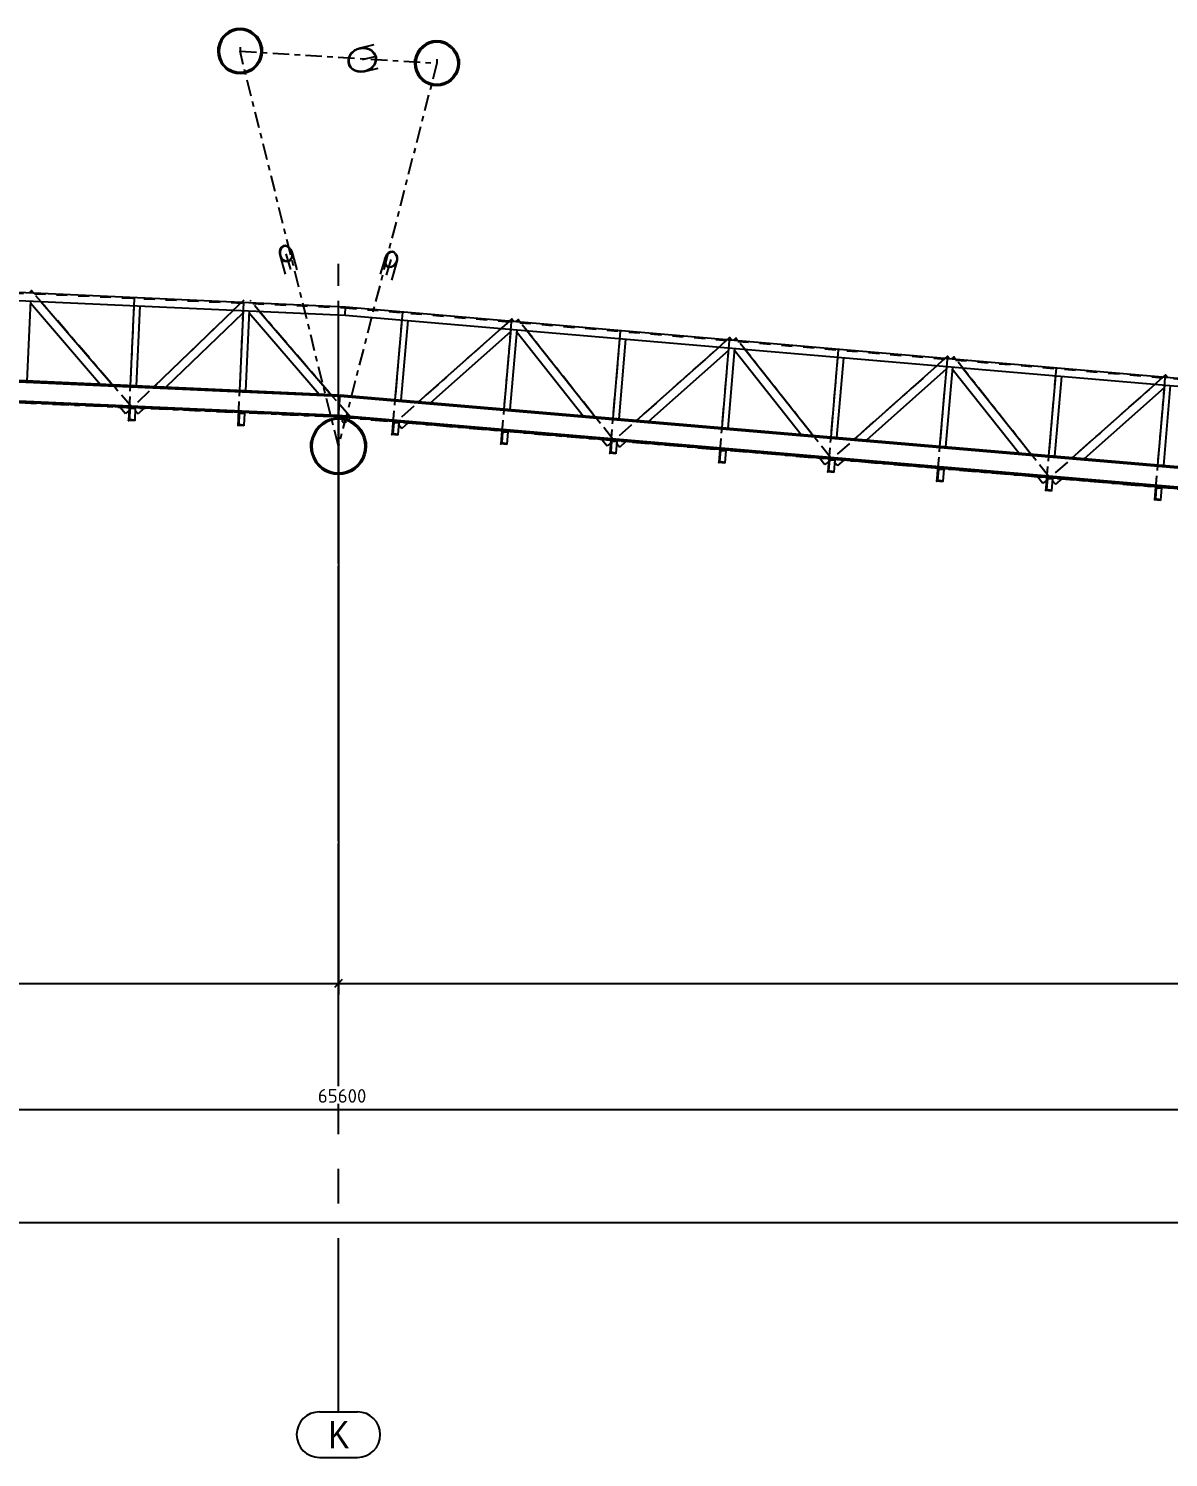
# Model space of a CAD drawing. Header units: millimetres. Extents: x 2368 to 8313, y 7493 to 11698.
# Drawn here: x 5815.9 to 6024.4, y 9618.8 to 9880.2 of the extents above; entities that cross this region are included whole.
import ezdxf

# ---------------------------------------------------------------- set-up
doc = ezdxf.new("R2010")
doc.units = ezdxf.units.MM
for name, pattern in [('CENTER', [50.8, 31.75, -6.35, 6.35, -6.35]), ('XKITLINE00', [0]), ('XKITLINE02', [4, 2, -2]), ('XKITLINE03', [6, 3, -1, 1, -1])]:
    doc.linetypes.add(name, pattern=pattern)
doc.styles.add('ARIAL_NARROW', font='ARIALN.TTF')
doc.styles.add('ISOCPEUR', font='isocpeur.ttf')

msp = doc.modelspace()

# ---------------------------------------------------------------- linework, layer by layer
at = {"color": 8, "linetype": 'XKITLINE00'}
for p, q in [((5851.478, 9878.7028), (5851.0721, 9878.1133)), ((5851.6588, 9878.5485), (5851.2765, 9877.9933)), ((5851.9784, 9879.2117), (5851.478, 9878.7028)), ((5852.1301, 9879.0278), (5851.6588, 9878.5485)), ((5852.5582, 9879.6245), (5851.9784, 9879.2117)), ((5852.6762, 9879.4166), (5852.1301, 9879.0278)), ((5853.1996, 9879.9286), (5852.5582, 9879.6245)), ((5853.2803, 9879.7031), (5852.6762, 9879.4166)), ((5853.8832, 9880.1149), (5853.1996, 9879.9286)), ((5853.9241, 9879.8786), (5853.2803, 9879.7031)), ((5854.5882, 9880.1776), (5853.8832, 9880.1149)), ((5854.5882, 9879.9376), (5853.9241, 9879.8786)), ((5855.2932, 9880.1149), (5854.5882, 9880.1776)), ((5855.2522, 9879.8786), (5854.5882, 9879.9376)), ((5855.8961, 9879.7031), (5855.2522, 9879.8786)), ((5855.9768, 9879.9286), (5855.2932, 9880.1149)), ((5856.5002, 9879.4166), (5855.8961, 9879.7031)), ((5856.6182, 9879.6245), (5855.9768, 9879.9286)), ((5857.0462, 9879.0278), (5856.5002, 9879.4166)), ((5857.1979, 9879.2117), (5856.6182, 9879.6245)), ((5857.0462, 9879.0278), (5857.5175, 9878.5485)), ((5857.1979, 9879.2117), (5857.6983, 9878.7028)), ((5857.5175, 9878.5485), (5857.8998, 9877.9933)), ((5857.6983, 9878.7028), (5858.1042, 9878.1133)), ((5850.5282, 9876.7882), (5850.5282, 9876.0489)), ((5850.5898, 9876.7658), (5850.5282, 9876.0489)), ((5850.5282, 9876.0489), (5850.5898, 9875.3319)), ((5850.773, 9877.461), (5850.5898, 9876.7658)), ((5850.8223, 9876.7241), (5850.7642, 9876.0489)), ((5850.7642, 9876.0489), (5850.8223, 9875.3736)), ((5851.0721, 9878.1133), (5850.773, 9877.461)), ((5850.9948, 9877.3789), (5850.8223, 9876.7241)), ((5851.2765, 9877.9933), (5850.9948, 9877.3789)), ((5857.8998, 9877.9933), (5858.1816, 9877.3789)), ((5858.1042, 9878.1133), (5858.4033, 9877.461)), ((5858.1816, 9877.3789), (5858.3541, 9876.7241)), ((5858.3541, 9876.7241), (5858.4122, 9876.0489)), ((5858.4122, 9876.0489), (5858.3541, 9875.3736)), ((5858.4033, 9877.461), (5858.5865, 9876.7658)), ((5858.5865, 9876.7658), (5858.6482, 9876.0489)), ((5858.6482, 9876.0489), (5858.5865, 9875.3319)), ((5858.6482, 9876.7882), (5858.6482, 9876.0489)), ((5875.0489, 9875.8167), (5874.7023, 9875.3967)), ((5875.1347, 9875.7535), (5874.804, 9875.3527)), ((5875.4897, 9876.1673), (5875.0489, 9875.8167)), ((5875.5554, 9876.0881), (5875.1347, 9875.7535)), ((5876.0027, 9876.4309), (5875.4897, 9876.1673)), ((5876.0449, 9876.3397), (5875.5554, 9876.0881)), ((5876.562, 9876.5944), (5876.0027, 9876.4309)), ((5876.5787, 9876.4957), (5876.0449, 9876.3397)), ((5879.057, 9877.2145), (5876.562, 9876.5944)), ((5877.1397, 9876.6495), (5876.562, 9876.5944)), ((5877.1301, 9876.5483), (5876.5787, 9876.4957)), ((5877.6713, 9876.4949), (5877.1301, 9876.5483)), ((5877.7069, 9876.5935), (5877.1397, 9876.6495)), ((5878.1753, 9876.3381), (5877.6713, 9876.4949)), ((5878.2349, 9876.4292), (5877.7069, 9876.5935)), ((5878.6167, 9876.0858), (5878.1753, 9876.3381)), ((5878.6975, 9876.1648), (5878.2349, 9876.4292)), ((5878.9734, 9875.7506), (5878.6167, 9876.0858)), ((5879.0713, 9875.8136), (5878.6975, 9876.1648)), ((5878.9734, 9875.7506), (5879.2276, 9875.3493)), ((5879.0713, 9875.8136), (5879.3376, 9875.3932)), ((5887.0721, 9875.8858), (5886.773, 9875.2337)), ((5887.2765, 9875.7658), (5886.9948, 9875.1517)), ((5887.478, 9876.4751), (5887.0721, 9875.8858)), ((5887.6588, 9876.3209), (5887.2765, 9875.7658)), ((5887.9784, 9876.9838), (5887.478, 9876.4751)), ((5888.1301, 9876.8), (5887.6588, 9876.3209)), ((5888.5582, 9877.3965), (5887.9784, 9876.9838)), ((5888.6762, 9877.1887), (5888.1301, 9876.8)), ((5889.1996, 9877.7005), (5888.5582, 9877.3965)), ((5889.2803, 9877.4751), (5888.6762, 9877.1887)), ((5889.8832, 9877.8867), (5889.1996, 9877.7005)), ((5889.9241, 9877.6505), (5889.2803, 9877.4751)), ((5890.5882, 9877.9494), (5889.8832, 9877.8867)), ((5890.5882, 9877.7095), (5889.9241, 9877.6505)), ((5891.2932, 9877.8867), (5890.5882, 9877.9494)), ((5891.2522, 9877.6505), (5890.5882, 9877.7095)), ((5891.8961, 9877.4751), (5891.2522, 9877.6505)), ((5891.9768, 9877.7005), (5891.2932, 9877.8867)), ((5892.5002, 9877.1887), (5891.8961, 9877.4751)), ((5892.6182, 9877.3965), (5891.9768, 9877.7005)), ((5893.0462, 9876.8), (5892.5002, 9877.1887)), ((5893.1979, 9876.9838), (5892.6182, 9877.3965)), ((5893.0462, 9876.8), (5893.5175, 9876.3209)), ((5893.1979, 9876.9838), (5893.6983, 9876.4751)), ((5893.5175, 9876.3209), (5893.8998, 9875.7658)), ((5893.6983, 9876.4751), (5894.1042, 9875.8858)), ((5893.8998, 9875.7658), (5894.1816, 9875.1517)), ((5894.1042, 9875.8858), (5894.4033, 9875.2337)), ((5850.5898, 9875.3319), (5850.773, 9874.6367)), ((5850.773, 9874.6367), (5851.0721, 9873.9845)), ((5850.8223, 9875.3736), (5850.9948, 9874.7188)), ((5850.9948, 9874.7188), (5851.2765, 9874.1045)), ((5851.0721, 9873.9845), (5851.478, 9873.3949)), ((5851.2765, 9874.1045), (5851.6588, 9873.5492)), ((5851.478, 9873.3949), (5851.9784, 9872.886)), ((5851.6588, 9873.5492), (5852.1301, 9873.0699)), ((5852.6762, 9872.6811), (5852.1301, 9873.0699)), ((5857.0462, 9873.0699), (5856.5002, 9872.6811)), ((5857.5175, 9873.5492), (5857.0462, 9873.0699)), ((5857.6983, 9873.3949), (5857.1979, 9872.886)), ((5857.8998, 9874.1045), (5857.5175, 9873.5492)), ((5858.1042, 9873.9845), (5857.6983, 9873.3949)), ((5858.1816, 9874.7188), (5857.8998, 9874.1045)), ((5858.4033, 9874.6367), (5858.1042, 9873.9845)), ((5858.3541, 9875.3736), (5858.1816, 9874.7188)), ((5858.5865, 9875.3319), (5858.4033, 9874.6367)), ((5874.4673, 9874.9284), (5874.3558, 9874.4353)), ((5874.3558, 9874.4353), (5874.3732, 9873.9422)), ((5874.3732, 9873.9422), (5874.5187, 9873.4736)), ((5874.7023, 9875.3967), (5874.4673, 9874.9284)), ((5874.5797, 9874.9058), (5874.4732, 9874.4353)), ((5874.4732, 9874.4353), (5874.4899, 9873.9646)), ((5874.4899, 9873.9646), (5874.6287, 9873.5174)), ((5874.5187, 9873.4736), (5874.7851, 9873.0532)), ((5874.804, 9875.3527), (5874.5797, 9874.9058)), ((5874.6287, 9873.5174), (5874.8829, 9873.1162)), ((5875.1589, 9872.7019), (5874.7851, 9873.0532)), ((5875.2397, 9872.781), (5874.8829, 9873.1162)), ((5878.7217, 9873.1132), (5878.301, 9872.7787)), ((5878.8075, 9873.0501), (5878.3666, 9872.6995)), ((5879.0524, 9873.514), (5878.7217, 9873.1132)), ((5879.1541, 9873.47), (5878.8075, 9873.0501)), ((5879.2767, 9873.9609), (5879.0524, 9873.514)), ((5879.389, 9873.9383), (5879.1541, 9873.47)), ((5879.2276, 9875.3493), (5879.3665, 9874.9022)), ((5879.3831, 9874.4315), (5879.2767, 9873.9609)), ((5879.3376, 9875.3932), (5879.4832, 9874.9246)), ((5879.3665, 9874.9022), (5879.3831, 9874.4315)), ((5879.5006, 9874.4314), (5879.389, 9873.9383)), ((5879.4832, 9874.9246), (5879.5006, 9874.4314)), ((5886.5282, 9874.5538), (5886.5282, 9873.8221)), ((5886.5898, 9874.5388), (5886.5282, 9873.8221)), ((5886.5282, 9873.8221), (5886.5898, 9873.1053)), ((5886.773, 9875.2337), (5886.5898, 9874.5388)), ((5886.5898, 9873.1053), (5886.773, 9872.4104)), ((5886.8223, 9874.4971), (5886.7642, 9873.8221)), ((5886.7642, 9873.8221), (5886.8223, 9873.147)), ((5886.9948, 9875.1517), (5886.8223, 9874.4971)), ((5886.8223, 9873.147), (5886.9948, 9872.4925)), ((5894.1816, 9875.1517), (5894.3541, 9874.4971)), ((5894.3541, 9873.147), (5894.1816, 9872.4925)), ((5894.3541, 9874.4971), (5894.4122, 9873.8221)), ((5894.4122, 9873.8221), (5894.3541, 9873.147)), ((5894.4033, 9875.2337), (5894.5865, 9874.5388)), ((5894.5865, 9873.1053), (5894.4033, 9872.4104)), ((5894.5865, 9874.5388), (5894.6482, 9873.8221)), ((5894.6482, 9873.8221), (5894.5865, 9873.1053)), ((5894.6482, 9874.5538), (5894.6482, 9873.8221)), ((5852.5582, 9872.4732), (5851.9784, 9872.886)), ((5853.1996, 9872.1691), (5852.5582, 9872.4732)), ((5853.2803, 9872.3946), (5852.6762, 9872.6811)), ((5853.8832, 9871.9828), (5853.1996, 9872.1691)), ((5853.9241, 9872.2192), (5853.2803, 9872.3946)), ((5854.5882, 9871.9201), (5853.8832, 9871.9828)), ((5854.5882, 9872.1601), (5853.9241, 9872.2192)), ((5855.2522, 9872.2192), (5854.5882, 9872.1601)), ((5855.2932, 9871.9828), (5854.5882, 9871.9201)), ((5855.8961, 9872.3946), (5855.2522, 9872.2192)), ((5855.9768, 9872.1691), (5855.2932, 9871.9828)), ((5856.5002, 9872.6811), (5855.8961, 9872.3946)), ((5856.6182, 9872.4732), (5855.9768, 9872.1691)), ((5857.1979, 9872.886), (5856.6182, 9872.4732)), ((5875.6214, 9872.4375), (5875.1589, 9872.7019)), ((5875.6811, 9872.5287), (5875.2397, 9872.781)), ((5876.1495, 9872.2732), (5875.6214, 9872.4375)), ((5876.1851, 9872.3719), (5875.6811, 9872.5287)), ((5876.7166, 9872.2172), (5876.1495, 9872.2732)), ((5876.7263, 9872.3184), (5876.1851, 9872.3719)), ((5877.2943, 9872.2723), (5876.7166, 9872.2172)), ((5877.2776, 9872.371), (5876.7263, 9872.3184)), ((5877.8114, 9872.527), (5877.2776, 9872.371)), ((5879.7893, 9872.8925), (5877.2943, 9872.2723)), ((5877.8537, 9872.4358), (5877.2943, 9872.2723)), ((5878.301, 9872.7787), (5877.8114, 9872.527)), ((5878.3666, 9872.6995), (5877.8537, 9872.4358)), ((5886.773, 9872.4104), (5887.0721, 9871.7584)), ((5886.9948, 9872.4925), (5887.2765, 9871.8783)), ((5887.0721, 9871.7584), (5887.478, 9871.169)), ((5887.2765, 9871.8783), (5887.6588, 9871.3232)), ((5887.478, 9871.169), (5887.9784, 9870.6603)), ((5887.6588, 9871.3232), (5888.1301, 9870.8441)), ((5888.5582, 9870.2476), (5887.9784, 9870.6603)), ((5888.6762, 9870.4554), (5888.1301, 9870.8441)), ((5889.2803, 9870.169), (5888.6762, 9870.4554)), ((5892.5002, 9870.4554), (5891.8961, 9870.169)), ((5893.0462, 9870.8441), (5892.5002, 9870.4554)), ((5893.1979, 9870.6603), (5892.6182, 9870.2476)), ((5893.5175, 9871.3232), (5893.0462, 9870.8441)), ((5893.6983, 9871.169), (5893.1979, 9870.6603)), ((5893.8998, 9871.8783), (5893.5175, 9871.3232)), ((5894.1042, 9871.7584), (5893.6983, 9871.169)), ((5894.1816, 9872.4925), (5893.8998, 9871.8783)), ((5894.4033, 9872.4104), (5894.1042, 9871.7584)), ((5889.1996, 9869.9436), (5888.5582, 9870.2476)), ((5889.8832, 9869.7574), (5889.1996, 9869.9436)), ((5889.9241, 9869.9937), (5889.2803, 9870.169)), ((5890.5882, 9869.6947), (5889.8832, 9869.7574)), ((5890.5882, 9869.9346), (5889.9241, 9869.9937)), ((5891.2522, 9869.9937), (5890.5882, 9869.9346)), ((5891.2932, 9869.7574), (5890.5882, 9869.6947)), ((5891.8961, 9870.169), (5891.2522, 9869.9937)), ((5891.9768, 9869.9436), (5891.2932, 9869.7574)), ((5892.6182, 9870.2476), (5891.9768, 9869.9436)), ((5861.8368, 9839.4811), (5861.8222, 9839.0245)), ((5861.8222, 9839.0245), (5861.9214, 9838.5637)), ((5861.9638, 9839.8886), (5861.8368, 9839.4811)), ((5861.9174, 9839.446), (5861.9038, 9839.0214)), ((5861.9038, 9839.0214), (5861.9961, 9838.5929)), ((5862.0355, 9839.8249), (5861.9174, 9839.446)), ((5862.1908, 9840.2073), (5861.9638, 9839.8886)), ((5862.2465, 9840.1212), (5862.0355, 9839.8249)), ((5862.4955, 9840.4059), (5862.1908, 9840.2073)), ((5862.5299, 9840.3059), (5862.2465, 9840.1212)), ((5862.8482, 9840.465), (5862.4955, 9840.4059)), ((5862.8578, 9840.3608), (5862.5299, 9840.3059)), ((5863.2142, 9840.3787), (5862.8482, 9840.465)), ((5863.1981, 9840.2806), (5862.8578, 9840.3608)), ((5863.5177, 9840.0732), (5863.1981, 9840.2806)), ((5863.5578, 9840.1556), (5863.2142, 9840.3787)), ((5863.5177, 9840.0732), (5863.785, 9839.7588)), ((5863.5578, 9840.1556), (5863.8454, 9839.8175)), ((5863.785, 9839.7588), (5863.9741, 9839.3682)), ((5863.8454, 9839.8175), (5864.0487, 9839.3975)), ((5863.9741, 9839.3682), (5864.0664, 9838.9397)), ((5864.0487, 9839.3975), (5864.148, 9838.9366)), ((5864.0487, 9839.3975), (5864.9865, 9836.0582)), ((5881.703, 9839.1443), (5881.398, 9838.8388)), ((5881.7372, 9839.058), (5881.4537, 9838.774)), ((5882.0557, 9839.3294), (5881.703, 9839.1443)), ((5882.0652, 9839.2302), (5881.7372, 9839.058)), ((5882.4218, 9839.3762), (5882.0557, 9839.3294)), ((5882.4056, 9839.2738), (5882.0652, 9839.2302)), ((5882.7249, 9839.1843), (5882.4056, 9839.2738)), ((5882.7652, 9839.2801), (5882.4218, 9839.3762)), ((5882.9921, 9838.9707), (5882.7249, 9839.1843)), ((5883.0525, 9839.0503), (5882.7652, 9839.2801)), ((5882.9921, 9838.9707), (5883.1808, 9838.6538)), ((5883.0525, 9839.0503), (5883.2555, 9838.7095)), ((5861.9214, 9838.5637), (5862.8592, 9835.2244)), ((5861.9214, 9838.5637), (5862.1248, 9838.1436)), ((5861.9961, 9838.5929), (5862.1852, 9838.2024)), ((5862.1248, 9838.1436), (5862.4124, 9837.8055)), ((5862.1852, 9838.2024), (5862.4525, 9837.888)), ((5862.756, 9837.5824), (5862.4124, 9837.8055)), ((5862.7721, 9837.6805), (5862.4525, 9837.888)), ((5863.122, 9837.4962), (5862.756, 9837.5824)), ((5863.1124, 9837.6004), (5862.7721, 9837.6805)), ((5863.4403, 9837.6553), (5863.1124, 9837.6004)), ((5863.4747, 9837.5553), (5863.122, 9837.4962)), ((5863.7237, 9837.8399), (5863.4403, 9837.6553)), ((5863.7794, 9837.7538), (5863.4747, 9837.5553)), ((5863.9347, 9838.1362), (5863.7237, 9837.8399)), ((5864.0064, 9838.0725), (5863.7794, 9837.7538)), ((5864.0528, 9838.5152), (5863.9347, 9838.1362)), ((5864.1334, 9838.4801), (5864.0064, 9838.0725)), ((5864.0664, 9838.9397), (5864.0528, 9838.5152)), ((5864.148, 9838.9366), (5864.1334, 9838.4801)), ((5881.1707, 9838.443), (5880.2329, 9835.2269)), ((5881.0433, 9837.9955), (5881.0282, 9837.5403)), ((5881.0282, 9837.5403), (5881.127, 9837.1218)), ((5881.1707, 9838.443), (5881.0433, 9837.9955)), ((5881.1238, 9837.9899), (5881.1098, 9837.5666)), ((5881.1098, 9837.5666), (5881.2017, 9837.1775)), ((5881.2423, 9838.406), (5881.1238, 9837.9899)), ((5881.127, 9837.1218), (5881.33, 9836.781)), ((5881.398, 9838.8388), (5881.1707, 9838.443)), ((5881.2017, 9837.1775), (5881.3904, 9836.8606)), ((5881.4537, 9838.774), (5881.2423, 9838.406)), ((5881.6173, 9836.5512), (5881.33, 9836.781)), ((5881.6576, 9836.647), (5881.3904, 9836.8606)), ((5881.9607, 9836.4551), (5881.6173, 9836.5512)), ((5881.9769, 9836.5576), (5881.6576, 9836.647)), ((5882.3268, 9836.5019), (5881.9607, 9836.4551)), ((5882.3173, 9836.6011), (5881.9769, 9836.5576)), ((5883.2118, 9837.3883), (5882.274, 9834.1723)), ((5882.6453, 9836.7733), (5882.3173, 9836.6011)), ((5882.6795, 9836.6871), (5882.3268, 9836.5019)), ((5882.9288, 9837.0573), (5882.6453, 9836.7733)), ((5882.9845, 9836.9925), (5882.6795, 9836.6871)), ((5883.1402, 9837.4253), (5882.9288, 9837.0573)), ((5883.2118, 9837.3883), (5882.9845, 9836.9925)), ((5883.2587, 9837.8414), (5883.1402, 9837.4253)), ((5883.1808, 9838.6538), (5883.2727, 9838.2647)), ((5883.3392, 9837.8358), (5883.2118, 9837.3883)), ((5883.2555, 9838.7095), (5883.3543, 9838.291)), ((5883.2727, 9838.2647), (5883.2587, 9837.8414)), ((5883.3543, 9838.291), (5883.3392, 9837.8358)), ((5869.6022, 9807.9484), (5868.9961, 9807.422)), ((5869.7409, 9807.7542), (5869.1629, 9807.2523)), ((5870.2819, 9808.3718), (5869.6022, 9807.9484)), ((5870.389, 9808.158), (5869.7409, 9807.7542)), ((5871.0184, 9808.682), (5870.2819, 9808.3718)), ((5871.0913, 9808.4538), (5870.389, 9808.158)), ((5871.7935, 9808.8712), (5871.0184, 9808.682)), ((5871.8304, 9808.6342), (5871.0913, 9808.4538)), ((5872.5882, 9808.9348), (5871.7935, 9808.8712)), ((5872.5882, 9808.6949), (5871.8304, 9808.6342)), ((5873.3829, 9808.8712), (5872.5882, 9808.9348)), ((5873.3459, 9808.6342), (5872.5882, 9808.6949)), ((5874.085, 9808.4538), (5873.3459, 9808.6342)), ((5874.158, 9808.682), (5873.3829, 9808.8712)), ((5874.7873, 9808.158), (5874.085, 9808.4538)), ((5874.8944, 9808.3718), (5874.158, 9808.682)), ((5875.4354, 9807.7542), (5874.7873, 9808.158)), ((5875.5741, 9807.9484), (5874.8944, 9808.3718)), ((5876.0134, 9807.2523), (5875.4354, 9807.7542)), ((5876.1803, 9807.422), (5875.5741, 9807.9484)), ((5867.7568, 9805.3657), (5867.5707, 9804.5776)), ((5868.0619, 9806.1146), (5867.7568, 9805.3657)), ((5867.9812, 9805.2916), (5867.8038, 9804.5401)), ((5868.2721, 9806.0056), (5867.9812, 9805.2916)), ((5868.4784, 9806.8056), (5868.0619, 9806.1146)), ((5868.6693, 9806.6646), (5868.2721, 9806.0056)), ((5868.9961, 9807.422), (5868.4784, 9806.8056)), ((5869.1629, 9807.2523), (5868.6693, 9806.6646)), ((5876.0134, 9807.2523), (5876.507, 9806.6646)), ((5876.1803, 9807.422), (5876.698, 9806.8056)), ((5876.507, 9806.6646), (5876.9042, 9806.0056)), ((5876.698, 9806.8056), (5877.1145, 9806.1146)), ((5876.9042, 9806.0056), (5877.1951, 9805.2916)), ((5877.1145, 9806.1146), (5877.4195, 9805.3657)), ((5877.1951, 9805.2916), (5877.3725, 9804.5401)), ((5877.4195, 9805.3657), (5877.6056, 9804.5776)), ((5867.5707, 9804.5776), (5867.5082, 9803.7696)), ((5867.5082, 9804.5053), (5867.5082, 9803.7696)), ((5867.5082, 9803.7696), (5867.5707, 9802.9616)), ((5867.5707, 9802.9616), (5867.7568, 9802.1735)), ((5867.8038, 9804.5401), (5867.7442, 9803.7696)), ((5867.7442, 9803.7696), (5867.8038, 9802.9991)), ((5867.8038, 9802.9991), (5867.9812, 9802.2476)), ((5877.3725, 9802.9991), (5877.1951, 9802.2476)), ((5877.3725, 9804.5401), (5877.4322, 9803.7696)), ((5877.4322, 9803.7696), (5877.3725, 9802.9991)), ((5877.6056, 9802.9616), (5877.4195, 9802.1735)), ((5877.6056, 9804.5776), (5877.6682, 9803.7696)), ((5877.6682, 9803.7696), (5877.6056, 9802.9616)), ((5877.6682, 9804.5053), (5877.6682, 9803.7696)), ((5867.7568, 9802.1735), (5868.0619, 9801.4246)), ((5867.9812, 9802.2476), (5868.2721, 9801.5336)), ((5868.0619, 9801.4246), (5868.4784, 9800.7336)), ((5868.2721, 9801.5336), (5868.6693, 9800.8746)), ((5868.4784, 9800.7336), (5868.9961, 9800.1173)), ((5868.6693, 9800.8746), (5869.1629, 9800.2869)), ((5869.6022, 9799.5909), (5868.9961, 9800.1173)), ((5869.7409, 9799.785), (5869.1629, 9800.2869)), ((5870.389, 9799.3812), (5869.7409, 9799.785)), ((5875.4354, 9799.785), (5874.7873, 9799.3812)), ((5876.0134, 9800.2869), (5875.4354, 9799.785)), ((5876.1803, 9800.1173), (5875.5741, 9799.5909)), ((5876.507, 9800.8746), (5876.0134, 9800.2869)), ((5876.698, 9800.7336), (5876.1803, 9800.1173)), ((5876.9042, 9801.5336), (5876.507, 9800.8746)), ((5877.1145, 9801.4246), (5876.698, 9800.7336)), ((5877.1951, 9802.2476), (5876.9042, 9801.5336)), ((5877.4195, 9802.1735), (5877.1145, 9801.4246)), ((5870.2819, 9799.1674), (5869.6022, 9799.5909)), ((5871.0184, 9798.8572), (5870.2819, 9799.1674)), ((5871.0913, 9799.0854), (5870.389, 9799.3812)), ((5871.7935, 9798.668), (5871.0184, 9798.8572)), ((5871.8304, 9798.905), (5871.0913, 9799.0854)), ((5872.5882, 9798.6044), (5871.7935, 9798.668)), ((5872.5882, 9798.8444), (5871.8304, 9798.905)), ((5873.3459, 9798.905), (5872.5882, 9798.8444)), ((5873.3829, 9798.668), (5872.5882, 9798.6044)), ((5874.085, 9799.0854), (5873.3459, 9798.905)), ((5874.158, 9798.8572), (5873.3829, 9798.668)), ((5874.7873, 9799.3812), (5874.085, 9799.0854)), ((5874.8944, 9799.1674), (5874.158, 9798.8572)), ((5875.5741, 9799.5909), (5874.8944, 9799.1674))]:
    msp.add_line(p, q, dxfattribs=at)
at = {"color": 8, "linetype": 'XKITLINE03'}
for p, q in [((5854.5882, 9876.7882), (5854.5882, 9876.0489)), ((5879.4232, 9875.0535), (5876.9282, 9874.4334)), ((5890.5882, 9874.5538), (5890.5882, 9873.8221)), ((5862.9851, 9838.9806), (5863.9229, 9835.6413)), ((5882.1913, 9837.9157), (5881.2535, 9834.6996)), ((5872.5882, 9803.7696), (5872.5882, 9804.5053))]:
    msp.add_line(p, q, dxfattribs=at)
at = {"color": 241, "linetype": 'XKITLINE03'}
for p, q in [((5854.5882, 9876.0489), (5890.5882, 9873.8221)), ((5872.5882, 9803.7696), (5854.5882, 9876.0489)), ((5890.5882, 9873.8221), (5872.5882, 9803.7696))]:
    msp.add_line(p, q, dxfattribs=at)
at = {"color": 7, "linetype": 'XKITLINE00'}
for p, q in [((5545.2367, 9842.5275), (5873.8112, 9827.7679)), ((5545.2815, 9844.027), (5873.9088, 9829.2651)), ((5816.4691, 9832.2239), (5816.0507, 9831.864)), ((5816.4691, 9832.2239), (5816.8079, 9831.83)), ((5816.2822, 9830.3521), (5815.6239, 9815.6972)), ((5816.2667, 9830.0058), (5829.0963, 9815.092)), ((5818.1515, 9830.2682), (5831.2917, 9814.9934)), ((5835.1632, 9829.504), (5834.5049, 9814.8491)), ((5836.2621, 9829.4546), (5835.6038, 9814.7997)), ((5853.4013, 9828.6847), (5838.8443, 9814.6541)), ((5855.1431, 9828.6065), (5854.4848, 9813.9516)), ((5856.242, 9828.5571), (5855.5837, 9813.9022)), ((5873.8112, 9827.7679), (5873.9088, 9829.2651)), ((5873.8112, 9827.7679), (5873.9088, 9829.2651)), ((5873.9088, 9829.2651), (6202.8923, 9801.1133)), ((5872.7552, 9812.8542), (5544.7553, 9827.5877)), ((5872.7599, 9812.9605), (5544.76, 9827.694)), ((5872.7676, 9813.1303), (5544.7677, 9827.8638)), ((5855.1213, 9828.1204), (5841.0472, 9814.5552)), ((5856.2264, 9828.2108), (5869.0561, 9813.2971)), ((5858.1113, 9828.4732), (5871.2515, 9813.1984)), ((5873.8112, 9827.7679), (6202.7265, 9799.622)), ((5884.1724, 9826.8813), (5882.9217, 9812.2648)), ((5885.2684, 9826.7875), (5884.0177, 9812.1711)), ((5904.2997, 9827.0464), (5903.9077, 9826.698)), ((5904.2997, 9827.0464), (5904.6671, 9826.633)), ((5905.458, 9826.9449), (5905.0255, 9826.6023)), ((5905.458, 9826.9449), (5905.7806, 9826.5377)), ((5872.5957, 9809.3042), (5544.5958, 9824.0376)), ((5872.6005, 9809.4105), (5544.6006, 9824.1439)), ((5902.3624, 9825.3247), (5887.2496, 9811.8945)), ((5904.0581, 9824.6912), (5889.4467, 9811.7065)), ((5904.0996, 9825.1761), (5902.8489, 9810.5598)), ((5905.1956, 9825.0823), (5903.9449, 9810.4661)), ((5905.166, 9824.7368), (5917.3815, 9809.3164)), ((5907.0599, 9824.9228), (5919.5711, 9809.1291)), ((5924.0268, 9823.4709), (5922.7761, 9808.8549)), ((5925.1228, 9823.3771), (5923.8721, 9808.7611)), ((5944.1542, 9823.636), (5943.7621, 9823.2876)), ((5944.1542, 9823.636), (5944.5215, 9823.2226)), ((5945.3125, 9823.5345), (5944.88, 9823.1919)), ((5945.3125, 9823.5345), (5945.635, 9823.1273)), ((5942.2168, 9821.9143), (5927.1044, 9808.4845)), ((5943.9125, 9821.2808), (5929.3016, 9808.2965)), ((5943.954, 9821.7657), (5942.7033, 9807.1499)), ((5945.05, 9821.6719), (5943.7993, 9807.0561)), ((5945.0205, 9821.3264), (5957.2355, 9805.9065)), ((5946.9143, 9821.5123), (5959.4251, 9805.7192)), ((5963.8812, 9820.0605), (5962.6305, 9805.4449)), ((5964.9772, 9819.9667), (5963.7265, 9805.3511)), ((5982.0712, 9818.5039), (5966.9593, 9805.0745)), ((5983.8085, 9818.3552), (5982.5578, 9803.7399)), ((5984.0086, 9820.2256), (5983.6165, 9819.8771)), ((5984.9044, 9818.2615), (5983.6538, 9803.6462)), ((5984.0086, 9820.2256), (5984.376, 9819.8122)), ((5985.1669, 9820.1241), (5984.7344, 9819.7815)), ((5985.1669, 9820.1241), (5985.4895, 9819.7169)), ((5986.7688, 9818.1019), (5999.2791, 9802.3092)), ((5872.5881, 9809.1344), (5695.5651, 9817.0861)), ((5983.767, 9817.8703), (5969.1565, 9804.8866)), ((5984.8749, 9817.916), (5997.0895, 9802.4966)), ((6003.7356, 9816.65), (6002.485, 9802.035)), ((6004.8316, 9816.5562), (6003.581, 9801.9412)), ((6023.863, 9816.8151), (6023.4709, 9816.4667)), ((6023.863, 9816.8151), (6024.2304, 9816.4017)), ((5872.5881, 9809.1344), (5872.7676, 9813.1303)), ((5872.5882, 9809.1343), (5872.9292, 9813.1198)), ((6200.9055, 9784.7806), (5872.9056, 9812.8444)), ((6200.9145, 9784.8866), (5872.9147, 9812.9504)), ((6200.929, 9785.056), (5872.9292, 9813.1198)), ((6021.9256, 9815.0935), (6006.8142, 9801.6645)), ((6023.6214, 9814.4599), (6009.0113, 9801.4766)), ((6023.6629, 9814.9448), (6022.4123, 9800.33)), ((6024.7589, 9814.851), (6023.5082, 9800.2362)), ((5832.6793, 9810.927), (5833.6619, 9809.7848)), ((5834.3021, 9810.3356), (5833.6619, 9809.7848)), ((5834.3254, 9810.8529), (5834.2177, 9808.4553)), ((5834.3679, 9810.851), (5834.3235, 9810.8103)), ((5835.4243, 9810.8035), (5834.3254, 9810.8529)), ((5834.4557, 9810.634), (5834.3671, 9808.6616)), ((5835.4182, 9810.6677), (5834.4557, 9810.634)), ((5835.4182, 9810.6677), (5835.3227, 9808.5418)), ((5835.4009, 9810.2826), (5835.9853, 9809.6762)), ((5835.4243, 9810.8035), (5835.4182, 9810.6677)), ((5837.078, 9810.7294), (5835.9853, 9809.6762)), ((5872.6952, 9811.5201), (5872.7835, 9811.4175)), ((5835.3166, 9808.406), (5834.2177, 9808.4553)), ((5834.392, 9809.217), (5834.2459, 9809.0834)), ((5835.3227, 9808.5418), (5834.3671, 9808.6616)), ((5835.3227, 9808.5418), (5835.3166, 9808.406)), ((5854.3053, 9809.9554), (5854.1976, 9807.5578)), ((5854.372, 9808.3195), (5854.2258, 9808.1859)), ((5854.3479, 9809.9535), (5854.3034, 9809.9129)), ((5855.4042, 9809.906), (5854.3053, 9809.9554)), ((5854.4356, 9809.7365), (5854.347, 9807.7641)), ((5855.3026, 9807.6443), (5854.347, 9807.7641)), ((5855.3981, 9809.7702), (5854.4356, 9809.7365)), ((5855.3026, 9807.6443), (5855.2965, 9807.5085)), ((5855.3981, 9809.7702), (5855.3026, 9807.6443)), ((5855.4042, 9809.906), (5855.3981, 9809.7702)), ((5882.5806, 9808.2794), (5872.5882, 9809.1343)), ((6200.6025, 9781.24), (5872.6027, 9809.3037)), ((6200.6116, 9781.346), (5872.6117, 9809.4097)), ((5873.2166, 9808.4606), (5873.6217, 9807.9898)), ((5873.2509, 9808.4579), (5873.4612, 9808.6682)), ((5873.9777, 9808.2961), (5873.6217, 9807.9898)), ((5874.7383, 9808.9504), (5874.5103, 9808.7542)), ((5882.5806, 9808.2793), (5882.376, 9805.8881)), ((5882.702, 9808.0554), (5882.5336, 9806.0881)), ((5883.6766, 9808.1855), (5882.5806, 9808.2793)), ((5883.665, 9808.05), (5882.702, 9808.0554)), ((5883.665, 9808.05), (5883.4836, 9805.9298)), ((5883.6322, 9807.6659), (5884.1915, 9807.0365)), ((5883.6766, 9808.1855), (5883.665, 9808.05)), ((6200.588, 9781.0706), (5883.6766, 9808.1856)), ((5885.3258, 9808.0445), (5884.1915, 9807.0365)), ((5855.2965, 9807.5085), (5854.1976, 9807.5578)), ((5883.472, 9805.7943), (5882.376, 9805.8881)), ((5882.581, 9806.642), (5882.4296, 9806.5145)), ((5883.4836, 9805.9298), (5882.5336, 9806.0881)), ((5883.4836, 9805.9298), (5883.472, 9805.7943)), ((5883.472, 9805.7943), (5883.472, 9805.7943)), ((5883.472, 9805.7943), (5883.472, 9805.7943)), ((5902.5078, 9806.5741), (5902.3032, 9804.1829)), ((5902.6292, 9806.3501), (5902.4608, 9804.3829)), ((5903.5922, 9806.3448), (5902.6292, 9806.3501)), ((5903.5922, 9806.3448), (5903.4108, 9804.2246)), ((5903.6038, 9806.4803), (5903.5922, 9806.3448)), ((5920.7929, 9805.0099), (5921.7288, 9803.8285)), ((5903.3992, 9804.0891), (5902.3032, 9804.1829)), ((5902.5082, 9804.9368), (5902.3568, 9804.8093)), ((5903.4108, 9804.2246), (5902.4608, 9804.3829)), ((5903.4108, 9804.2246), (5903.3992, 9804.0891)), ((5922.3908, 9804.3529), (5921.7288, 9803.8285)), ((5922.435, 9804.8689), (5922.2304, 9802.4776)), ((5923.3263, 9802.3839), (5922.2304, 9802.4776)), ((5922.4354, 9803.2316), (5922.284, 9803.1041)), ((5922.5563, 9804.6449), (5922.388, 9802.6777)), ((5923.3379, 9802.5194), (5922.388, 9802.6777)), ((5922.4774, 9804.8653), (5922.4313, 9804.8265)), ((5922.435, 9804.8694), (5922.435, 9804.8689)), ((5923.531, 9804.7751), (5922.435, 9804.8689)), ((5923.5194, 9804.6396), (5922.5563, 9804.6449)), ((5923.3379, 9802.5194), (5923.3263, 9802.3839)), ((5923.5194, 9804.6396), (5923.338, 9802.5194)), ((5923.4865, 9804.2555), (5924.0459, 9803.626)), ((5923.531, 9804.7751), (5923.5194, 9804.6396)), ((5923.531, 9804.7757), (5923.531, 9804.7751)), ((5925.1807, 9804.6345), (5924.0459, 9803.626)), ((5942.3622, 9803.1637), (5942.1576, 9800.7724)), ((5942.4836, 9802.9397), (5942.3152, 9800.9725)), ((5942.4047, 9803.1601), (5942.3586, 9803.1213)), ((5942.3623, 9803.1645), (5942.3622, 9803.1637)), ((5943.4582, 9803.0699), (5942.3622, 9803.1637)), ((5943.4466, 9802.9344), (5942.4836, 9802.9397)), ((5943.4466, 9802.9344), (5943.2652, 9800.8142)), ((5943.4582, 9803.0699), (5943.4466, 9802.9344)), ((5943.4583, 9803.0707), (5943.4582, 9803.0699)), ((5943.2536, 9800.6787), (5942.1576, 9800.7724)), ((5942.3626, 9801.5264), (5942.2112, 9801.3988)), ((5943.2652, 9800.8142), (5942.3152, 9800.9725)), ((5943.2652, 9800.8142), (5943.2536, 9800.6787)), ((5960.6469, 9801.6), (5961.5832, 9800.4181)), ((5962.2453, 9800.9425), (5961.5832, 9800.4181)), ((5962.2894, 9801.4585), (5962.0848, 9799.0672)), ((5962.2898, 9799.8212), (5962.1384, 9799.6936)), ((5962.4107, 9801.2345), (5962.2424, 9799.2673)), ((5962.3318, 9801.4549), (5962.2858, 9801.416)), ((5962.2895, 9801.4595), (5962.2894, 9801.4585)), ((5963.3854, 9801.3647), (5962.2894, 9801.4585)), ((5963.3738, 9801.2292), (5962.4107, 9801.2345)), ((5963.3738, 9801.2292), (5963.1924, 9799.1089)), ((5963.3409, 9800.8451), (5963.9003, 9800.2156)), ((5963.3854, 9801.3647), (5963.3738, 9801.2292)), ((5963.3855, 9801.3657), (5963.3854, 9801.3647)), ((5965.0356, 9801.2245), (5963.9003, 9800.2156)), ((5963.1808, 9798.9734), (5962.0848, 9799.0672)), ((5963.1924, 9799.1089), (5962.2424, 9799.2673)), ((5963.1924, 9799.1089), (5963.1808, 9798.9734)), ((5982.2166, 9799.7533), (5982.012, 9797.362)), ((5983.108, 9797.2682), (5982.012, 9797.362)), ((5982.217, 9798.116), (5982.0656, 9797.9884)), ((5982.338, 9799.5293), (5982.1697, 9797.5621)), ((5983.1196, 9797.4037), (5982.1697, 9797.5621)), ((5982.2591, 9799.7497), (5982.213, 9799.7108)), ((5982.2168, 9799.7545), (5982.2166, 9799.7533)), ((5983.3126, 9799.6595), (5982.2166, 9799.7533)), ((5983.301, 9799.524), (5982.338, 9799.5293)), ((5983.1196, 9797.4037), (5983.108, 9797.2682)), ((5983.301, 9799.524), (5983.1196, 9797.4037)), ((5983.3126, 9799.6595), (5983.301, 9799.524)), ((5983.3127, 9799.6607), (5983.3126, 9799.6595)), ((6000.501, 9798.1901), (6001.4376, 9797.0077)), ((6002.0997, 9797.5321), (6001.4376, 9797.0077)), ((6002.1438, 9798.0481), (6001.9392, 9795.6568)), ((6002.2652, 9797.8241), (6002.0968, 9795.8569)), ((6002.1863, 9798.0444), (6002.1402, 9798.0056)), ((6002.1439, 9798.0495), (6002.1438, 9798.0481)), ((6003.2398, 9797.9543), (6002.1438, 9798.0481)), ((6003.2282, 9797.8188), (6002.2652, 9797.8241)), ((6003.2282, 9797.8188), (6003.0468, 9795.6985)), ((6003.1954, 9797.4347), (6003.7547, 9796.8052)), ((6003.2398, 9797.9543), (6003.2282, 9797.8188)), ((6003.2399, 9797.9557), (6003.2398, 9797.9543)), ((6004.8905, 9797.8145), (6003.7547, 9796.8052)), ((6003.0352, 9795.563), (6001.9392, 9795.6568)), ((6002.1442, 9796.4108), (6001.9928, 9796.2832)), ((6003.0468, 9795.6985), (6002.0968, 9795.8569)), ((6003.0468, 9795.6985), (6003.0352, 9795.563)), ((6022.0711, 9796.3429), (6021.8664, 9793.9516)), ((6022.0715, 9794.7056), (6021.92, 9794.578)), ((6022.1924, 9796.1189), (6022.0241, 9794.1517)), ((6022.1135, 9796.3392), (6022.0674, 9796.3004)), ((6022.0712, 9796.3445), (6022.0711, 9796.3429)), ((6023.1671, 9796.2491), (6022.0711, 9796.3429)), ((6023.1555, 9796.1136), (6022.1924, 9796.1189)), ((6023.1555, 9796.1136), (6022.974, 9793.9933)), ((6023.1671, 9796.2491), (6023.1555, 9796.1136)), ((6023.1672, 9796.2508), (6023.1671, 9796.2491)), ((6022.9624, 9793.8578), (6021.8664, 9793.9516)), ((6022.974, 9793.9933), (6022.0241, 9794.1517)), ((6022.974, 9793.9933), (6022.9624, 9793.8578))]:
    msp.add_line(p, q, dxfattribs=at)
at = {"color": 3, "linetype": 'XKITLINE02'}
for p, q in [((5545.2765, 9843.8571), (5873.8978, 9829.0954)), ((5873.8978, 9829.0954), (6202.8735, 9800.9443))]:
    msp.add_line(p, q, dxfattribs=at)
at = {"color": 6, "linetype": 'CENTER'}
for p, q in [((5872.5882, 9693.4349), (5872.5882, 9837.1202)), ((5872.5882, 9686.6693), (5872.5882, 9830.3546)), ((5872.5882, 9627.1144), (5872.5882, 9683.4706))]:
    msp.add_line(p, q, dxfattribs=at)
at = {"color": 1, "linetype": 'XKITLINE00'}
for p, q in [((5816.4652, 9832.2147), (5816.4652, 9832.2147)), ((5835.2191, 9830.8235), (5835.2191, 9830.8235)), ((5855.199, 9829.926), (5855.199, 9829.926)), ((5884.282, 9828.1973), (5884.282, 9828.1973)), ((5904.2092, 9826.492), (5904.2092, 9826.492)), ((5904.2959, 9827.0371), (5904.2959, 9827.0371)), ((5905.4542, 9826.9357), (5905.4542, 9826.9357)), ((5924.1364, 9824.7868), (5924.1364, 9824.7868)), ((5944.1503, 9823.6267), (5944.1503, 9823.6267)), ((5945.3086, 9823.5253), (5945.3086, 9823.5253)), ((5944.0636, 9823.0816), (5944.0636, 9823.0816)), ((5963.9908, 9821.3764), (5963.9908, 9821.3764)), ((5983.918, 9819.6712), (5983.918, 9819.6712)), ((5984.0048, 9820.2163), (5984.0048, 9820.2163)), ((5985.163, 9820.1149), (5985.163, 9820.1149)), ((6003.8452, 9817.966), (6003.8452, 9817.966)), ((6023.7724, 9816.2608), (6023.7724, 9816.2608)), ((6023.8592, 9816.8059), (6023.8592, 9816.8059)), ((5834.3216, 9810.8437), (5834.3216, 9810.8437)), ((5834.871, 9810.819), (5834.871, 9810.819)), ((5834.8711, 9810.819), (5834.8711, 9810.819)), ((5834.2139, 9808.4461), (5834.2139, 9808.4461)), ((5854.3015, 9809.9462), (5854.3015, 9809.9462)), ((5874.8308, 9809.024), (5874.8308, 9809.024)), ((5854.1938, 9807.5486), (5854.1938, 9807.5486)), ((5882.3722, 9805.8788), (5882.3722, 9805.8788)), ((5902.2994, 9804.1736), (5902.2994, 9804.1736)), ((5922.2265, 9802.4684), (5922.2265, 9802.4684)), ((5922.4312, 9804.8597), (5922.4312, 9804.8597)), ((5922.9792, 9804.8128), (5922.9792, 9804.8128)), ((5922.9792, 9804.8128), (5922.9792, 9804.8128)), ((5942.3584, 9803.1545), (5942.3584, 9803.1545)), ((5942.1538, 9800.7632), (5942.1538, 9800.7632)), ((5962.2856, 9801.4493), (5962.2856, 9801.4493)), ((5962.8336, 9801.4024), (5962.8336, 9801.4024)), ((5962.8337, 9801.4024), (5962.8337, 9801.4024)), ((5962.081, 9799.058), (5962.081, 9799.058)), ((5982.0082, 9797.3528), (5982.0082, 9797.3528)), ((5982.2128, 9799.744), (5982.2128, 9799.744)), ((6002.14, 9798.0388), (6002.14, 9798.0388)), ((6002.688, 9797.9919), (6002.688, 9797.9919)), ((6002.6881, 9797.992), (6002.6881, 9797.992)), ((6001.9354, 9795.6476), (6001.9354, 9795.6476)), ((6022.0672, 9796.3336), (6022.0672, 9796.3336)), ((6021.8626, 9793.9424), (6021.8626, 9793.9424))]:
    msp.add_line(p, q, dxfattribs=at)
at = {"color": 1, "linetype": 'XKITLINE03'}
for p, q in [((5834.8748, 9810.8282), (5816.4691, 9832.2239)), ((5835.2229, 9830.8328), (5834.2177, 9808.4553)), ((5855.2674, 9830.4834), (5834.8749, 9810.8282)), ((5855.2028, 9829.9353), (5854.1976, 9807.5578)), ((5874.8346, 9809.0332), (5856.4288, 9830.4289)), ((5884.2858, 9828.2065), (5882.376, 9805.8881)), ((5904.2997, 9827.0464), (5883.1287, 9808.2324)), ((5904.213, 9826.5013), (5902.3032, 9804.1829)), ((5922.983, 9804.822), (5905.458, 9826.9449)), ((5544.5882, 9823.8678), (5872.5881, 9809.1344)), ((5924.1402, 9824.7961), (5922.2304, 9802.4777)), ((5944.1542, 9823.636), (5922.9831, 9804.822)), ((5962.8374, 9801.4116), (5945.3125, 9823.5345)), ((5944.0674, 9823.0909), (5942.1576, 9800.7724)), ((5963.9946, 9821.3857), (5962.0848, 9799.0672)), ((5984.0086, 9820.2256), (5962.8375, 9801.4116)), ((5983.9219, 9819.6805), (5982.012, 9797.362)), ((6002.6918, 9798.0012), (5985.1669, 9820.1241)), ((6003.849, 9817.9752), (6001.9392, 9795.6568)), ((6023.863, 9816.8151), (6002.6919, 9798.0012)), ((6023.7763, 9816.27), (6021.8664, 9793.9516)), ((5834.3254, 9810.8529), (5834.3254, 9810.8529)), ((5854.3053, 9809.9554), (5854.3053, 9809.9554)), ((5872.5882, 9809.1343), (6200.588, 9781.0706)), ((5922.435, 9804.8689), (5922.435, 9804.8689)), ((5942.3622, 9803.1637), (5942.3622, 9803.1637)), ((5962.2894, 9801.4585), (5962.2894, 9801.4585)), ((5982.2166, 9799.7533), (5982.2166, 9799.7533)), ((6002.1438, 9798.0481), (6002.1438, 9798.0481)), ((6022.0711, 9796.3429), (6022.0711, 9796.3429))]:
    msp.add_line(p, q, dxfattribs=at)
at = {"color": 146, "linetype": 'XKITLINE00'}
for p, q in [((5872.5882, 9809.2339), (5872.5882, 9710.2509)), ((5872.5882, 9809.2339), (5872.5882, 9710.2509)), ((5872.5882, 9802.4683), (5872.5882, 9703.4853)), ((5873.2953, 9706.1924), (5871.8811, 9704.7782)), ((5873.2953, 9706.1924), (5871.8811, 9704.7782)), ((5544.5882, 9705.4853), (5872.5882, 9705.4853)), ((5872.5882, 9705.4853), (6200.5882, 9705.4853)), ((5216.5882, 9682.4193), (6528.5882, 9682.4193)), ((3904.5882, 9661.753), (6528.5882, 9661.753))]:
    msp.add_line(p, q, dxfattribs=at)
at = {"color": 3, "linetype": 'XKITLINE00'}
for p, q in [((5869.0978, 9627.1144), (5876.0786, 9627.1144)), ((5869.0978, 9618.7811), (5876.0786, 9618.7811))]:
    msp.add_line(p, q, dxfattribs=at)
at = {"color": 1, "linetype": 'XKITLINE00'}
for centre in [(5816.4691, 9832.2239), (5835.2229, 9830.8328), (5855.2028, 9829.9353), (5884.2858, 9828.2065), (5904.213, 9826.5013), (5904.2997, 9827.0464), (5905.458, 9826.9449), (5924.1402, 9824.7961), (5944.1542, 9823.636), (5945.3125, 9823.5345), (5944.0674, 9823.0909), (5963.9946, 9821.3857), (5983.9219, 9819.6805), (5984.0086, 9820.2256), (5985.1669, 9820.1241), (6003.849, 9817.9752), (6023.7763, 9816.27), (6023.863, 9816.8151), (5834.3254, 9810.8529), (5834.8748, 9810.8282), (5834.8749, 9810.8282), (5834.2177, 9808.4553), (5854.3053, 9809.9554), (5872.5881, 9809.1344), (5872.5882, 9809.1343), (5874.8346, 9809.0332), (5854.1976, 9807.5578), (5882.376, 9805.8881), (5902.3032, 9804.1829), (5922.2304, 9802.4777), (5922.435, 9804.8689), (5922.983, 9804.822), (5922.9831, 9804.822), (5942.3622, 9803.1637), (5942.1576, 9800.7724), (5962.2894, 9801.4585), (5962.8374, 9801.4116), (5962.8375, 9801.4116), (5982.2166, 9799.7533), (5962.0848, 9799.0672), (5982.012, 9797.362), (6002.1438, 9798.0481), (6002.6918, 9798.0012), (6002.6919, 9798.0012), (6001.9392, 9795.6568), (6022.0711, 9796.3429), (6021.8664, 9793.9516)]:
    msp.add_circle(centre, 0.01, dxfattribs=at)
at = {"color": 3, "linetype": 'XKITLINE00'}
for centre, start, end in [((5869.0978, 9622.9477), 90, 270), ((5876.0786, 9622.9477), 270, 90)]:
    msp.add_arc(centre, 4.1667, start, end, dxfattribs=at)

# ---------------------------------------------------------------- texts
at = {"color": 30, "style": 'ISOCPEUR'}
msp.add_text('65600', height=2.5, dxfattribs=at).set_placement((5868.8284, 9683.6693))
at = {"color": 2, "linetype": 'XKITLINE00', "style": 'ARIAL_NARROW'}
msp.add_text('K', height=5, dxfattribs=at).set_placement((5870.7644, 9620.4477))

doc.saveas('drawing.dxf')
